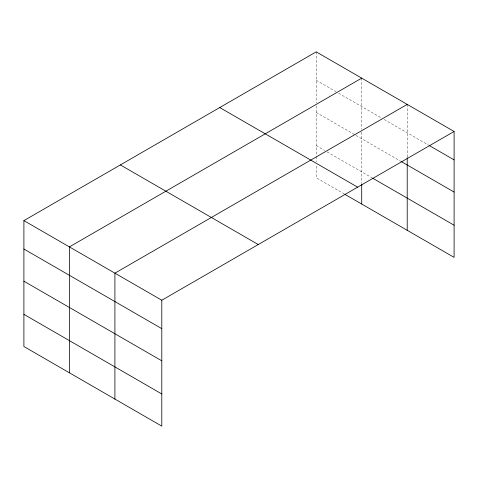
<?xml version="1.0" encoding="UTF-8"?>
<svg xmlns="http://www.w3.org/2000/svg" width="478" height="478" viewBox="0 0 478 478"><rect width="100%" height="100%" fill="white"/><g stroke="black" fill="none" stroke-linecap="round" stroke-linejoin="round"><path stroke-width="0.36" stroke-dasharray="2.39 1.79" d="M316.203 80.268L336.07 91.74M338.633 93.222L381.575 118.012M384.139 119.494L428.408 145.049M316.203 112.444L400.803 161.289M316.203 145.593L324.532 150.403M327.095 151.885L371.962 177.786M344.405 194.05L316.203 177.768L316.203 164.605M407.214 104.407L407.214 156.945M361.709 78.135L361.709 129.209M361.709 132.137L361.709 183.564M316.203 51.857L316.203 102.937M316.203 105.859L316.203 155.828M316.203 156.563L316.203 161.678"/><path stroke-width="0.72" d="M23.9 220.621L161.797 300.232L161.797 426.143L23.9 346.526L23.9 220.621L316.203 51.857L454.1 131.474L454.1 257.379L345.044 194.421M361.709 78.135L69.406 246.893L69.406 372.798M407.214 104.407L114.911 273.165L114.911 399.07M161.797 300.232L454.1 131.474M429.053 145.42L454.1 159.885M401.448 161.66L454.1 192.06M372.601 178.157L454.1 225.21M219.743 107.55L357.64 187.167M120.36 164.928L258.257 244.545M23.9 249.026L161.797 328.643M23.9 281.201L161.797 360.818M23.9 314.351L161.797 393.968M407.214 157.674L407.214 230.312M361.709 184.299L361.709 204.04"/></g></svg>
